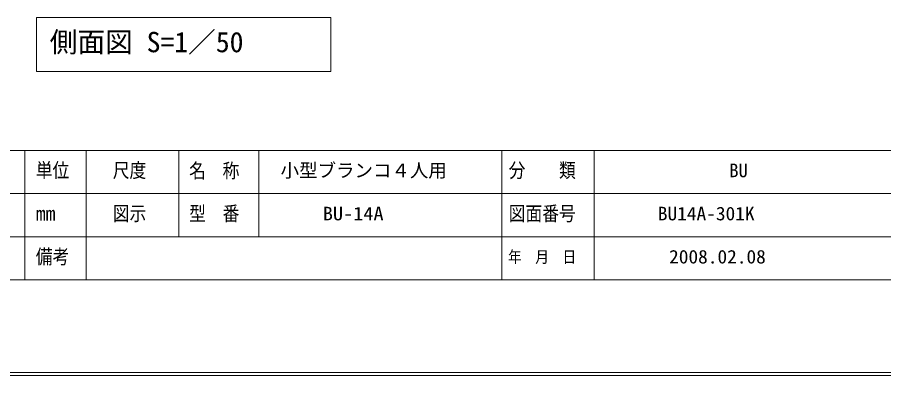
# Model space of a CAD drawing. Units: millimetres, scale not verified, with parts at other scales. Extents: x 0 to 420, y 0 to 297.
# Drawn here: x 189 to 329.7, y -0.3 to 57.9 of the extents above; entities that cross this region are included whole.
import ezdxf
from ezdxf.enums import TextEntityAlignment as Align

# ---------------------------------------------------------------- set-up
doc = ezdxf.new("R2010")
doc.units = ezdxf.units.MM
doc.header["$LTSCALE"] = 0.5
for name, color, linetype, lineweight in [('DEFPOINTS_3', 7, 'Continuous', 0), ('LY_2', 7, 'Continuous', 0), ('LY_5', 2, 'Continuous', 18)]:
    doc.layers.add(name, color=color, linetype=linetype, lineweight=lineweight)
doc.layers.add('LY_4', color=7, linetype='Continuous')
doc.styles.add('ＭＳ ゴシック', font='')
doc.styles.get('ＭＳ ゴシック').set_extended_font_data('MS Gothic')

msp = doc.modelspace()

# ---------------------------------------------------------------- linework, layer by layer
at = {"layer": 'DEFPOINTS_3'}
msp.add_line((0.25, 0.2677), (420.25, 0.2677), dxfattribs=at)
at = {"layer": 'LY_2'}
for p, q in [((17.75, 36.2677), (402.75, 36.2677)), ((190.25, 36.2677), (190.25, 15.2677)), ((200.25, 36.2677), (200.25, 22.2677)), ((215.25, 36.2677), (215.25, 22.2677)), ((228.25, 36.2677), (228.25, 22.2677)), ((267.75, 36.2677), (267.75, 15.2677)), ((282.75, 36.2677), (282.75, 15.2677)), ((160.25, 29.2677), (215.25, 29.2677)), ((215.25, 29.2677), (332.75, 29.2677)), ((160.25, 22.2677), (402.75, 22.2677)), ((200.25, 22.2677), (200.25, 15.2677)), ((17.75, 15.2677), (402.75, 15.2677))]:
    msp.add_line(p, q, dxfattribs=at)
at = {"layer": 'LY_5', "color": 7}
for p, q in [((239.95, 57.8572), (192.15, 57.8572)), ((192.15, 57.8572), (192.15, 49.0572)), ((239.95, 49.0572), (239.95, 57.8572)), ((192.15, 49.0572), (239.95, 49.0572))]:
    msp.add_line(p, q, dxfattribs=at)
at = {"layer": 'LY_5', "color": 7, "lineweight": 0}
msp.add_line((0.1954, -0.2677), (420.3046, -0.2677), dxfattribs=at)

# ---------------------------------------------------------------- texts
at = {"layer": 'LY_2', "style": 'ＭＳ ゴシック', "width": 0.85}
for s, height, p in [('単位', 2.346, (192.05, 31.1677)), ('尺度', 2.346, (204.55, 31.1677)), ('名\u3000称', 2.346, (216.95, 31.1038)), ('分\u3000\u3000類', 2.346, (268.85, 31.1677)), ('図示', 2.346, (204.55, 24.1677)), ('型\u3000番', 2.346, (216.95, 24.1677)), ('図面番号', 2.346, (268.85, 24.1677)), ('備考', 2.346, (192.05, 17.1677)), ('年\u3000月\u3000日', 1.906, (268.75, 17.4677))]:
    msp.add_text(s, height=height, dxfattribs=at).set_placement(p, align=Align.BOTTOM_LEFT)
at = {"layer": 'LY_2', "style": 'ＭＳ ゴシック'}
msp.add_text('mm', height=2.346, dxfattribs=at).set_placement((192.05, 24.1677), align=Align.BOTTOM_LEFT)
at = {"layer": 'LY_4', "style": 'ＭＳ ゴシック'}
for s, p in [('小型ブランコ４人用', (231.8, 31.2677)), ('BU', (304.6786, 31.2677))]:
    msp.add_text(s, height=2.199, dxfattribs=at).set_placement(p, align=Align.BOTTOM_LEFT)
for s, width, p in [('BU-14A', 1.1, (238.6571, 24.2677)), ('BU14A-301K', 1.05, (293.0675, 24.2677)), ('2008.02.08', 1.05, (294.8929, 17.2677))]:
    msp.add_text(s, height=2.199, dxfattribs=dict(at, width=width)).set_placement(p, align=Align.BOTTOM_LEFT)
at = {"layer": 'LY_5', "color": 7, "style": 'ＭＳ ゴシック'}
msp.add_text('側面図 S=1／50', height=3.299, dxfattribs=at).set_placement((194.3076, 51.2072), align=Align.BOTTOM_LEFT)

doc.saveas('drawing.dxf')
